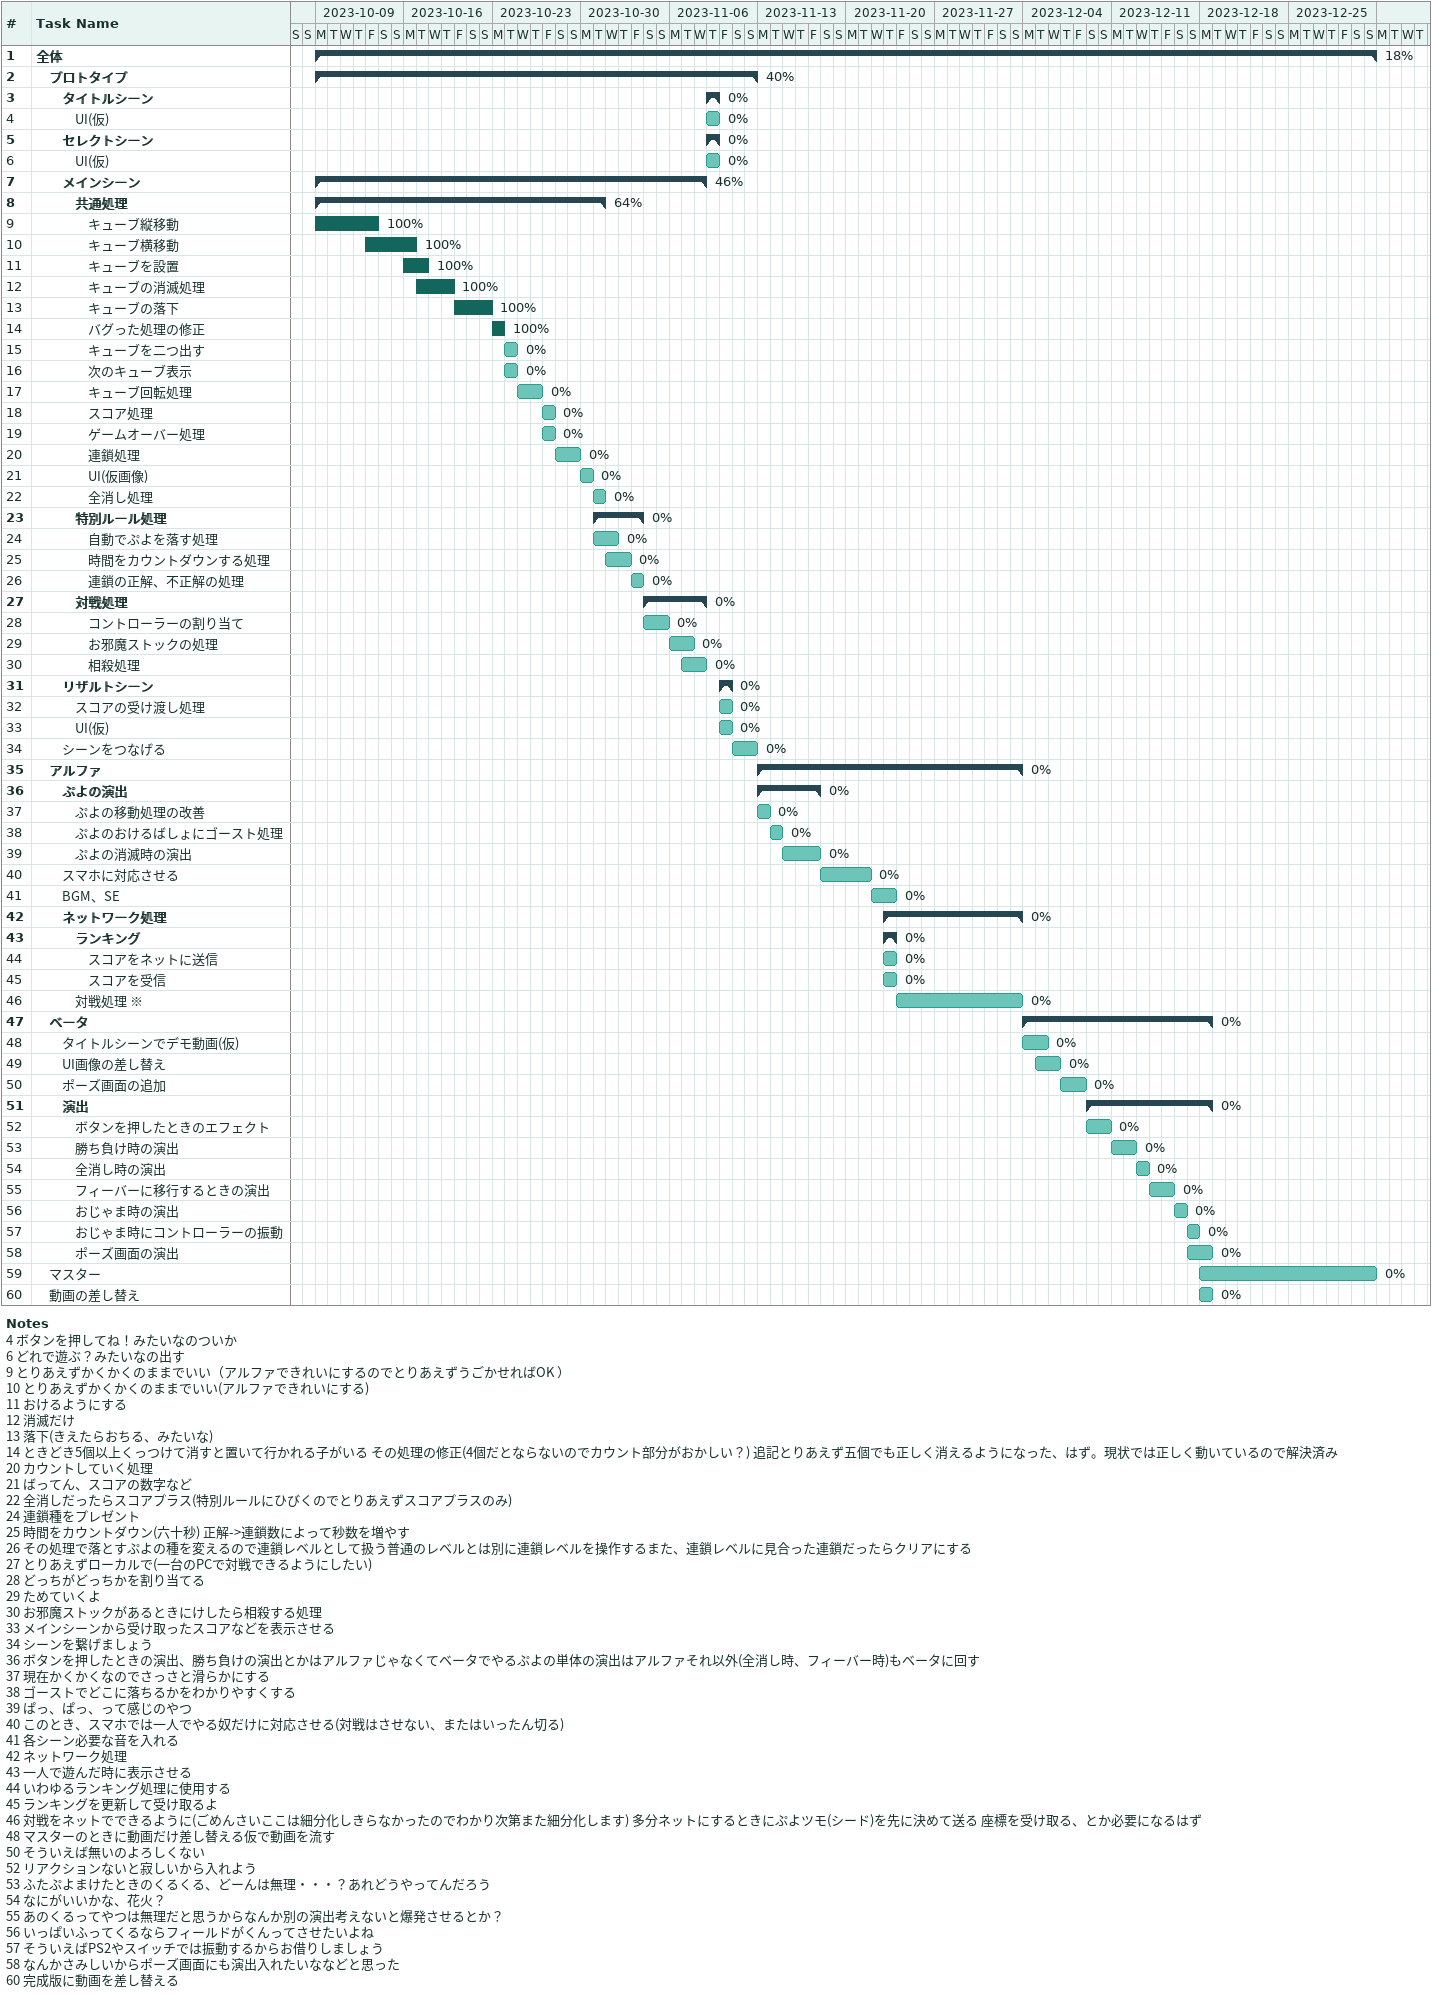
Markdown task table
| ID | Level | Task | Start | Finish | % complete |
|---|---|---|---|---|---|
| 1 | 1 | **全体** | 2023-10-09 | 2023-12-31 | 18 |
| 2 | 2 | **プロトタイプ** | 2023-10-09 | 2023-11-12 | 40 |
| 3 | 3 | **タイトルシーン** | 2023-11-09 | 2023-11-09 | 0 |
| 4 | 4 | UI(仮) | 2023-11-09 | 2023-11-09 | 0 |
| 5 | 3 | **セレクトシーン** | 2023-11-09 | 2023-11-09 | 0 |
| 6 | 4 | UI(仮) | 2023-11-09 | 2023-11-09 | 0 |
| 7 | 3 | **メインシーン** | 2023-10-09 | 2023-11-08 | 46 |
| 8 | 4 | **共通処理** | 2023-10-09 | 2023-10-31 | 64 |
| 9 | 5 | キューブ縦移動 | 2023-10-09 | 2023-10-13 | 100 |
| 10 | 5 | キューブ横移動 | 2023-10-13 | 2023-10-16 | 100 |
| 11 | 5 | キューブを設置 | 2023-10-16 | 2023-10-17 | 100 |
| 12 | 5 | キューブの消滅処理 | 2023-10-17 | 2023-10-19 | 100 |
| 13 | 5 | キューブの落下 | 2023-10-20 | 2023-10-22 | 100 |
| 14 | 5 | バグった処理の修正 | 2023-10-23 | 2023-10-23 | 100 |
| 15 | 5 | キューブを二つ出す | 2023-10-24 | 2023-10-24 | 0 |
| 16 | 5 | 次のキューブ表示 | 2023-10-24 | 2023-10-24 | 0 |
| 17 | 5 | キューブ回転処理 | 2023-10-25 | 2023-10-26 | 0 |
| 18 | 5 | スコア処理 | 2023-10-27 | 2023-10-27 | 0 |
| 19 | 5 | ゲームオーバー処理 | 2023-10-27 | 2023-10-27 | 0 |
| 20 | 5 | 連鎖処理 | 2023-10-28 | 2023-10-29 | 0 |
| 21 | 5 | UI(仮画像) | 2023-10-30 | 2023-10-30 | 0 |
| 22 | 5 | 全消し処理 | 2023-10-31 | 2023-10-31 | 0 |
| 23 | 4 | **特別ルール処理** | 2023-10-31 | 2023-11-03 | 0 |
| 24 | 5 | 自動でぷよを落す処理 | 2023-10-31 | 2023-11-01 | 0 |
| 25 | 5 | 時間をカウントダウンする処理 | 2023-11-01 | 2023-11-02 | 0 |
| 26 | 5 | 連鎖の正解、不正解の処理 | 2023-11-03 | 2023-11-03 | 0 |
| 27 | 4 | **対戦処理** | 2023-11-04 | 2023-11-08 | 0 |
| 28 | 5 | コントローラーの割り当て | 2023-11-04 | 2023-11-05 | 0 |
| 29 | 5 | お邪魔ストックの処理 | 2023-11-06 | 2023-11-07 | 0 |
| 30 | 5 | 相殺処理 | 2023-11-07 | 2023-11-08 | 0 |
| 31 | 3 | **リザルトシーン** | 2023-11-10 | 2023-11-10 | 0 |
| 32 | 4 | スコアの受け渡し処理 | 2023-11-10 | 2023-11-10 | 0 |
| 33 | 4 | UI(仮) | 2023-11-10 | 2023-11-10 | 0 |
| 34 | 3 | シーンをつなげる | 2023-11-11 | 2023-11-12 | 0 |
| 35 | 2 | **アルファ** | 2023-11-13 | 2023-12-03 | 0 |
| 36 | 3 | **ぷよの演出** | 2023-11-13 | 2023-11-17 | 0 |
| 37 | 4 | ぷよの移動処理の改善 | 2023-11-13 | 2023-11-13 | 0 |
| 38 | 4 | ぷよのおけるばしょにゴースト処理 | 2023-11-14 | 2023-11-14 | 0 |
| 39 | 4 | ぷよの消滅時の演出 | 2023-11-15 | 2023-11-17 | 0 |
| 40 | 3 | スマホに対応させる | 2023-11-18 | 2023-11-21 | 0 |
| 41 | 3 | BGM、SE | 2023-11-22 | 2023-11-23 | 0 |
| 42 | 3 | **ネットワーク処理** | 2023-11-23 | 2023-12-03 | 0 |
| 43 | 4 | **ランキング** | 2023-11-23 | 2023-11-23 | 0 |
| 44 | 5 | スコアをネットに送信 | 2023-11-23 | 2023-11-23 | 0 |
| 45 | 5 | スコアを受信 | 2023-11-23 | 2023-11-23 | 0 |
| 46 | 4 | 対戦処理 ※ | 2023-11-24 | 2023-12-03 | 0 |
| 47 | 2 | **ベータ** | 2023-12-04 | 2023-12-18 | 0 |
| 48 | 3 | タイトルシーンでデモ動画(仮) | 2023-12-04 | 2023-12-05 | 0 |
| 49 | 3 | UI画像の差し替え | 2023-12-05 | 2023-12-06 | 0 |
| 50 | 3 | ポーズ画面の追加 | 2023-12-07 | 2023-12-08 | 0 |
| 51 | 3 | **演出** | 2023-12-09 | 2023-12-18 | 0 |
| 52 | 4 | ボタンを押したときのエフェクト | 2023-12-09 | 2023-12-10 | 0 |
| 53 | 4 | 勝ち負け時の演出 | 2023-12-11 | 2023-12-12 | 0 |
| 54 | 4 | 全消し時の演出 | 2023-12-13 | 2023-12-13 | 0 |
| 55 | 4 | フィーバーに移行するときの演出 | 2023-12-14 | 2023-12-15 | 0 |
| 56 | 4 | おじゃま時の演出 | 2023-12-16 | 2023-12-16 | 0 |
| 57 | 4 | おじゃま時にコントローラーの振動 | 2023-12-17 | 2023-12-17 | 0 |
| 58 | 4 | ポーズ画面の演出 | 2023-12-17 | 2023-12-18 | 0 |
| 59 | 2 | マスター | 2023-12-18 | 2023-12-31 | 0 |
| 60 | 2 | 動画の差し替え | 2023-12-18 | 2023-12-18 | 0 |

Notes
- 4: ボタンを押してね！みたいなのついか
- 6: どれで遊ぶ？みたいなの出す
- 9: とりあえずかくかくのままでいい（アルファできれいにするのでとりあえずうごかせればOK ）
- 10: とりあえずかくかくのままでいい(アルファできれいにする)
- 11: おけるようにする
- 12: 消滅だけ
- 13: 落下(きえたらおちる、みたいな)
- 14: ときどき5個以上くっつけて消すと置いて行かれる子がいる その処理の修正 (4個だとならないのでカウント部分がおかしい？) 追記 とりあえず五個でも正しく消えるようになった、はず。 現状では正しく動いているので解決済み
- 20: カウントしていく処理
- 21: ばってん、スコアの数字など
- 22: 全消しだったらスコアプラス(特別ルールにひびくのでとりあえずスコアプラスのみ)
- 24: 連鎖種をプレゼント
- 25: 時間をカウントダウン(六十秒) 正解->連鎖数によって秒数を増やす
- 26: その処理で落とすぷよの種を変えるので連鎖レベルとして扱う 普通のレベルとは別に連鎖レベルを操作する また、連鎖レベルに見合った連鎖だったらクリアにする
- 27: とりあえずローカルで (一台のPCで対戦できるようにしたい)
- 28: どっちがどっちかを割り当てる
- 29: ためていくよ
- 30: お邪魔ストックがあるときにけしたら相殺する処理
- 33: メインシーンから受け取ったスコアなどを表示させる
- 34: シーンを繋げましょう
- 36: ボタンを押したときの演出、勝ち負けの演出とかはアルファじゃなくて ベータでやる ぷよの単体の演出はアルファ それ以外(全消し時、フィーバー時)もベータに回す
- 37: 現在かくかくなのでさっさと滑らかにする
- 38: ゴーストでどこに落ちるかをわかりやすくする
- 39: ぱっ、ぱっ、って感じのやつ
- 40: このとき、スマホでは一人でやる奴だけに対応させる (対戦はさせない、またはいったん切る)
- 41: 各シーン必要な音を入れる
- 42: ネットワーク処理
- 43: 一人で遊んだ時に表示させる
- 44: いわゆるランキング処理に使用する
- 45: ランキングを更新して受け取るよ
- 46: 対戦をネットでできるように (ごめんさいここは細分化しきらなかったのでわかり次第また細分化します) 多分ネットにするときにぷよツモ(シード)を先に決めて送る 座標を受け取る、とか必要になるはず
- 48: マスターのときに動画だけ差し替える 仮で動画を流す
- 50: そういえば無いのよろしくない
- 52: リアクションないと寂しいから入れよう
- 53: ふたぷよまけたときのくるくる、どーんは無理・・・？ あれどうやってんだろう
- 54: なにがいいかな、花火？
- 55: あのくるってやつは無理だと思うから なんか別の演出考えないと 爆発させるとか？
- 56: いっぱいふってくるならフィールドがくんってさせたいよね
- 57: そういえばPS2やスイッチでは振動するからお借りしましょう
- 58: なんかさみしいからポーズ画面にも演出入れたいななどと思った
- 60: 完成版に動画を差し替える
